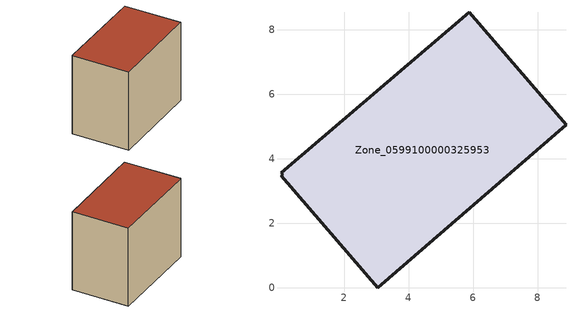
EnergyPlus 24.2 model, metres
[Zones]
Zone_0599100000325953
 floor ground (C_G): 0.09,3.52 0.05,3.58 5.88,8.55 8.88,5.06 3.04,0 0.05,3.48 z0
 wall outside (C_F): 3.04,0 8.88,5.06 5.88,8.55 0.05,3.58 0.09,3.52 0.05,3.48 3.04,0 z0:6.52
 roof outside (C_R): 0.09,3.52 0.05,3.48 3.04,0 8.88,5.06 5.88,8.55 0.05,3.58 z6.52
[BUILDING]
Pand.0599100000325953: North Axis=0; Terrain=City; Loads Convergence Tolerance Value=0.04; Temperature Convergence Tolerance Value=0.4; Solar Distribution=FullExterior; Maximum Number of Warmup Days=25; Minimum Number of Warmup Days=1
[Site:Location]
Rotterdam.The.Hague.AP_ZH_NLD Design_Conditions: Latitude=51.96; Longitude=4.45; Time Zone=1; Elevation=-4.5
[SITE:GROUNDTEMPERATURE:BUILDINGSURFACE]
18, 18, 18, 18, 18, 18, 18, 18, 18, 18, 18, 18
[MATERIAL] Thermal Absorptance=0.9; Solar Absorptance=0.7; Visible Absorptance=0.7
Name | Roughness | Thickness | Conductivity | Density | Specific Heat
G.TI.1946 | MediumSmooth | 0.15 | 1 | 540 | 1210
F.TI.1946 | Rough | 0.3 | 0.857143 | 1920 | 840
R.TI.1946 | MediumRough | 0.2 | 0.1 | 1500 | 1000
[CONSTRUCTION]
C_G: G.TI.1946
C_F: F.TI.1946
C_R: R.TI.1946
[ZONE]
Zone_0599100000325953: Type=1; Multiplier=1; Ceiling Height=Autocalculate; Volume=Autocalculate; Floor Area=autocalculate; Part of Total Floor Area=Yes
[ZONEINFILTRATION:DESIGNFLOWRATE]
Infil_Zone_0599100000325953: Zone or ZoneList or Space or SpaceList=Zone_0599100000325953; Schedule=AlwaysOn; Design Flow Rate Calculation Method=Flow/Area; Flow Rate per Floor Area=0.003; Constant Term Coefficient=1; Temperature Term Coefficient=0; Velocity Term Coefficient=0; Velocity Squared Term Coefficient=0
[HVACTEMPLATE:ZONE:IDEALLOADSAIRSYSTEM]
Zone_0599100000325953: Maximum Heating Supply Air Temperature=50; Minimum Cooling Supply Air Temperature=13; Maximum Heating Supply Air Humidity Ratio=0.0156; Minimum Cooling Supply Air Humidity Ratio=0.0077; Heating Limit=NoLimit; Cooling Limit=NoLimit; Dehumidification Control Type=ConstantSensibleHeatRatio; Cooling Sensible Heat Ratio=0.7; Dehumidification Setpoint=60; Humidification Control Type=None; Humidification Setpoint=30; Outdoor Air Method=None; Outdoor Air Flow Rate per Person=0.00944; Outdoor Air Flow Rate per Zone Floor Area=0; Outdoor Air Flow Rate per Zone=0; Demand Controlled Ventilation Type=None; Outdoor Air Economizer Type=NoEconomizer; Heat Recovery Type=None; Sensible Heat Recovery Effectiveness=0.7; Latent Heat Recovery Effectiveness=0.65
[ZONECONTROL:THERMOSTAT]
ThermostatControl_Zone_0599100000325953: Zone or ZoneList=Zone_0599100000325953; Control Type Schedule=DualSetpointControlType; Control 1=Thermostat_Zone_0599100000325953; Temperature Difference Between Cutout And Setpoint=0
[THERMOSTATSETPOINT:DUALSETPOINT]
Thermostat_Zone_0599100000325953: Heating Setpoint Temperature Schedule=HeatingSetpoint_Zone_0599100000325953; Cooling Setpoint Temperature Schedule=CoolingSetpoint_Zone_0599100000325953
[SCHEDULE:COMPACT]
HeatingSetpoint_Zone_0599100000325953: Through: 12/31, For: AllDays, Until: 24:00, 21
CoolingSetpoint_Zone_0599100000325953: Through: 12/31, For: AllDays, Until: 24:00, 24
DualSetpointControlType: Through: 12/31, For: AllDays, Until: 24:00, 4
AlwaysOn: Through: 12/31, For: AllDays, Until: 24:00, 1
